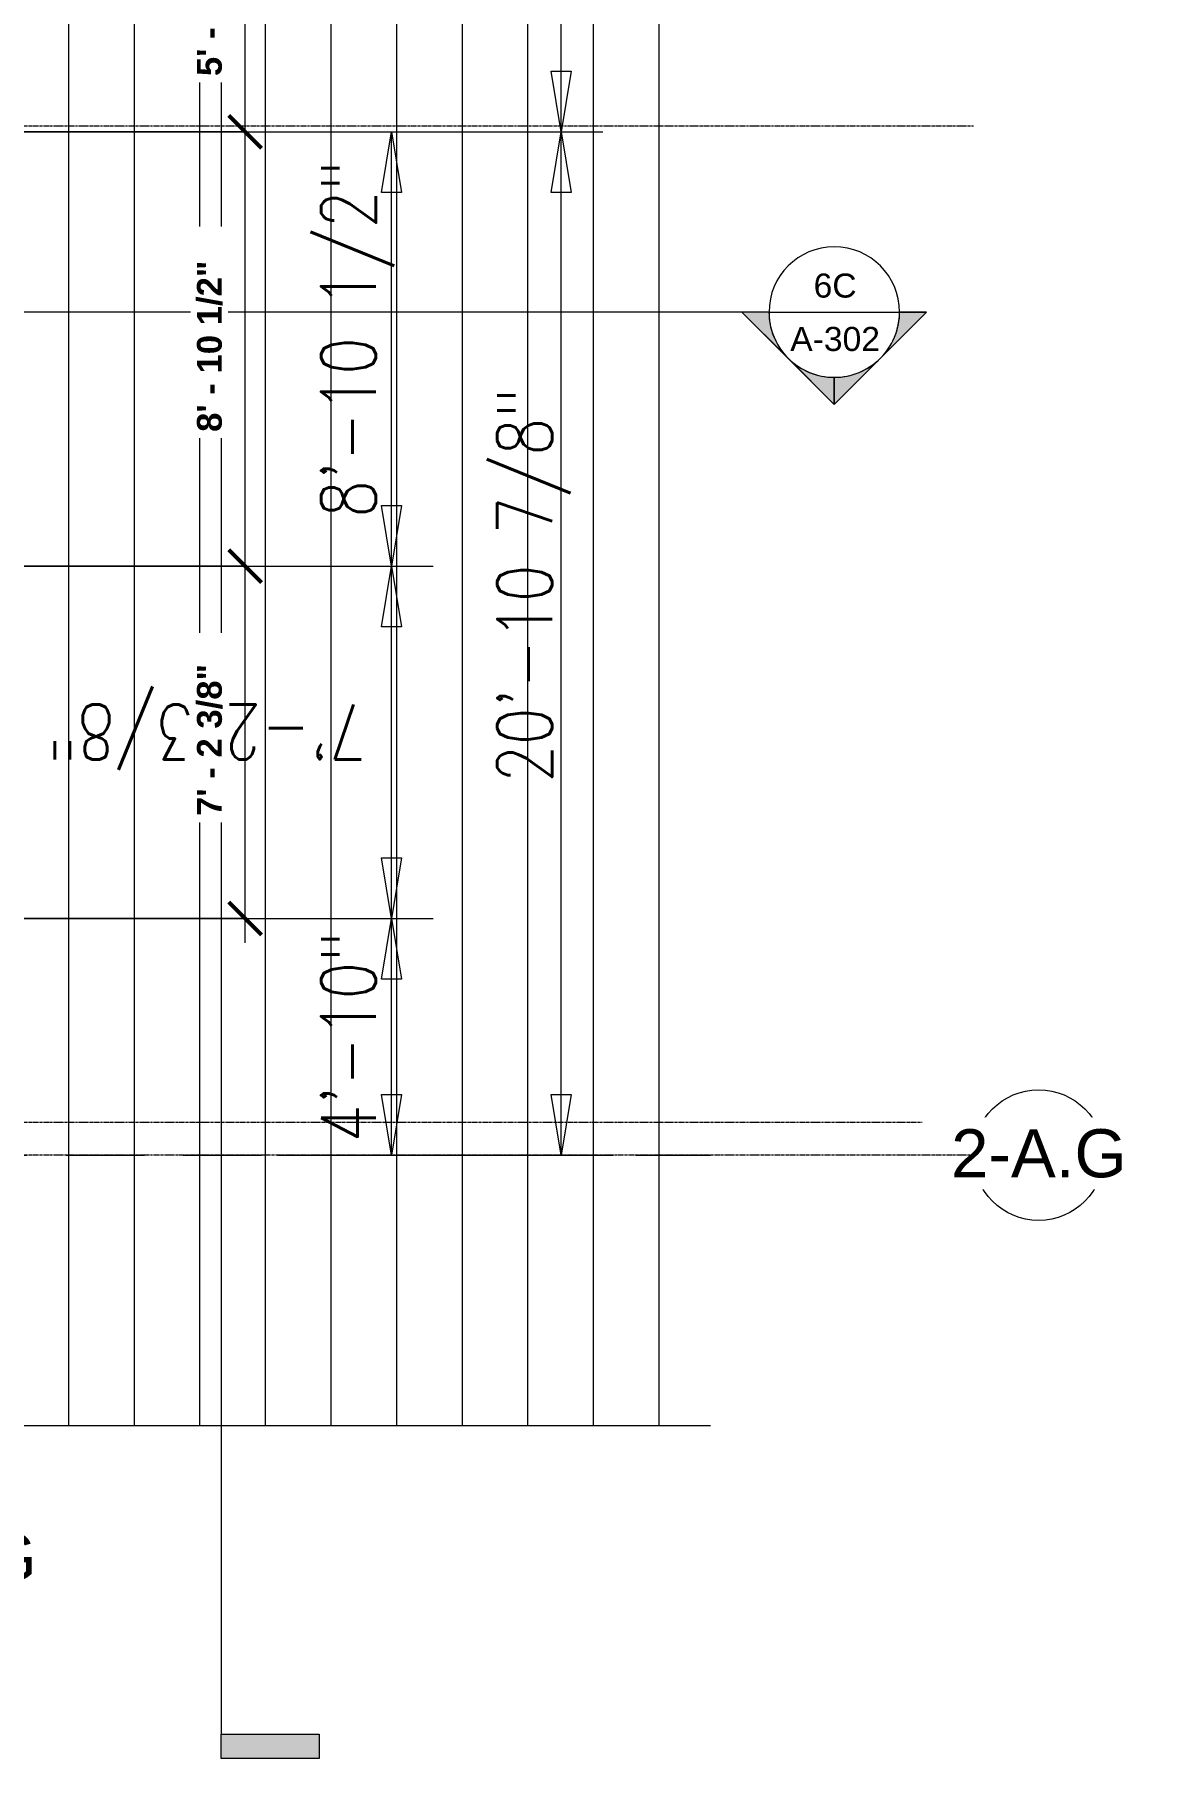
# Model space of a CAD drawing. Header units: inches. Extents: x 22781 to 29398, y -22943 to -22206.
# Drawn here: x 29123.2 to 29398, y -22943.2 to -22520.6 of the extents above; entities that cross this region are included whole.
import ezdxf

# ---------------------------------------------------------------- set-up
doc = ezdxf.new("R2010")
doc.units = ezdxf.units.IN
doc.header["$MEASUREMENT"] = 0
doc.linetypes.add('Grid Line 1_2_', pattern=[0.875, 0.5, -0.125, 0.125, -0.125])
doc.linetypes.add('IMPORT-DASHED _3_', pattern=[0.187, 0.125, -0.062])
for name, color, linetype, lineweight in [('06A -Roof_dwg', 45, 'Continuous', 9), ('11', 90, 'Continuous', 9), ('12', 90, 'Continuous', 9), ('2', 90, 'Continuous', 9), ('5', 90, 'IMPORT-DASHED _3_', 9), ('A-ANNO-DIMS', 211, 'Continuous', 9), ('A-ANNO-DIMS-64', 211, 'Continuous', 9), ('A-ROOF', 132, 'Continuous', 13), ('A-ROOF-PATT', 132, 'Continuous', 13), ('G-ANNO-SYMB', 111, 'Continuous', 9), ('S-GRID', 1, 'Continuous', 9), ('S-GRID-IDEN', 1, 'Continuous', 9)]:
    doc.layers.add(name, color=color, linetype=linetype, lineweight=lineweight)
doc.styles.add('Arial_2', font='arial.ttf', dxfattribs={"height": 11.802395})
doc.styles.add('Arial_3', font='arial.ttf', dxfattribs={"height": 5.901198})
doc.styles.add('Arial_B', font='arialbd.ttf', dxfattribs={"height": 6.088537})
doc.styles.add('SIMPLEX', font='simplex_.ttf', dxfattribs={"width": 0.8, "height": 0.0875})
doc.dimstyles.new('OD_Dimension', dxfattribs={"dimscale": 12, "dimtxt": 6, "dimasz": 0.666667, "dimexe": 0.5, "dimexo": 0.333333, "dimgap": 0.333333, "dimtad": 1, "dimdec": 3, "dimrnd": 0.125, "dimzin": 1, "dimdsep": 46, "dimlunit": 4, "dimtxsty": 'Arial_B', "dimblk1": 'OBLIQUE', "dimblk2": 'OBLIQUE', "dimsah": 1, "dimcen": 0.09, "dimdle": 0.5, "dimazin": 0, "dimtfac": 1, "dimtdec": 4, "dimtix": 1, "dimtmove": 0, "dimatfit": 3, "dimfxl": 1, "dimtvp": 1, "dimtfill": 1, "dimfrac": 2, "dimtolj": 1, "dimtzin": 0, "dimlwd": 13, "dimlwe": 13, "dimarcsym": 2})

# ---------------------------------------------------------------- blocks, each defined once
blk = doc.blocks.new('06A -Roof_dwg_ARROW-1773386-Roof Low - Callout 7')
at = {"layer": '2', "flags": 128}
blk.add_lwpolyline([(-14.87457, -2.479095), (-14.87457, 2.479095), (0, 0)], close=True, dxfattribs=at)
blk = doc.blocks.new('06A -Roof_dwg-1773384-Roof Low - Callout 7')
at = {"layer": '12'}
for p, q in [((2.5734, -9.4144), (2.5734, -9.8587)), ((3.1357, -9.4144), (3.1357, -9.8587)), ((3.8291, -9.4144), (3.8291, -10.1295)), ((2.1958, -9.6101), (2.1958, -9.8587)), ((2.1958, -9.8809), (2.1958, -10.1295)), ((2.1958, -10.1827), (2.1958, -10.3011))]:
    blk.add_line(p, q, dxfattribs=at)
at = {"layer": '2'}
for p, q in [((2.1958, -9.7921), (3.8291, -9.7921)), ((2.1958, -10.0629), (5.2111, -10.0629))]:
    blk.add_line(p, q, dxfattribs=at)
at = {"layer": '5'}
blk.add_line((2.1958, -9.0858), (2.1958, -10.1483), dxfattribs=at)
at = {"xscale": 0.00651042, "yscale": 0.00651042, "zscale": 0.00651042, "rotation": 180}
for p in [(2.1958, -9.7921), (2.5734, -9.7921), (3.1357, -9.7921), (2.1958, -10.0629), (3.8291, -10.0629)]:
    blk.add_blockref('06A -Roof_dwg_ARROW-1773386-Roof Low - Callout 7', p, dxfattribs=at)
at = {"xscale": 0.00651042, "yscale": 0.00651042, "zscale": 0.00651042}
for p in [(2.5734, -9.7921), (3.1357, -9.7921), (3.8291, -9.7921), (3.8291, -10.0629)]:
    blk.add_blockref('06A -Roof_dwg_ARROW-1773386-Roof Low - Callout 7', p, dxfattribs=at)
at = {"layer": '11', "color": 7, "insert": (2.8272, -9.7525), "char_height": 0.0875, "width": 0.661342, "attachment_point": 1, "rotation": 90, "line_spacing_factor": 1.118713, "style": 'SIMPLEX'}
blk.add_mtext('7\'-2 3/8"', dxfattribs=at)
at = {"layer": '11', "color": 7, "char_height": 0.0875, "attachment_point": 1, "line_spacing_factor": 1.118713, "style": 'SIMPLEX'}
for s, insert, width in [('4\'-10"', (2.2162, -9.6797), 0.409802), ('8\'-10 1/2"', (3.2132, -9.6797), 0.707458), ('20\'-10 7/8"', (2.7903, -9.9609), 0.800738)]:
    blk.add_mtext(s, dxfattribs=dict(at, insert=insert, width=width))
blk = doc.blocks.new('Section - 3_32_ x 3_8_-18514-Roof Low - Callout 7')
at = {"layer": 'G-ANNO-SYMB'}
blk.add_hatch(color=256, dxfattribs=at).paths.add_polyline_path([(0, 0.375), (0, 0), (-0.09375, 0), (-0.09375, 0.375)], flags=0)
for p, q in [((0, 0.375), (-0.09375, 0.375)), ((-0.09375, 0.375), (-0.09375, 0)), ((0, 0), (0, 0.375)), ((-0.09375, 0), (0, 0))]:
    blk.add_line(p, q, dxfattribs=at)
blk = doc.blocks.new('Section - Section Head - Filled-1526-Roof Low - Callout 7')
at = {"layer": 'G-ANNO-SYMB'}
h = blk.add_hatch(color=256, dxfattribs=at)
edge = h.paths.add_edge_path(flags=0)
edge.add_line((-0.4268, 0.1768), (-0.25, 0.3536))
edge.add_line((-0.25, 0.3536), (-0.25, 0.25))
edge.add_arc((-0.25, 0), 0.25, 90, 135)
h = blk.add_hatch(color=256, dxfattribs=at)
edge = h.paths.add_edge_path(flags=0)
edge.add_arc((-0.25, 0), 0.25, 45, 90)
edge.add_line((-0.25, 0.25), (-0.25, 0.3536))
edge.add_line((-0.25, 0.3536), (-0.0732, 0.1768))
h = blk.add_hatch(color=256, dxfattribs=at)
edge = h.paths.add_edge_path(flags=0)
edge.add_arc((-0.25, 0), 0.2503, 137.9216, 180)
edge.add_line((-0.5003, 0), (-0.6036, 0))
edge.add_line((-0.6036, 0), (-0.4358, 0.1678))
h = blk.add_hatch(color=256, dxfattribs=at)
edge = h.paths.add_edge_path(flags=0)
edge.add_line((-0.0642, 0.1678), (0.1036, 0))
edge.add_line((0.1036, 0), (0.0003, 0))
edge.add_arc((-0.25, 0), 0.2503, 0, 42.0784)
for p, q in [((-0.25, 0.3536), (-0.6036, 0)), ((-0.25, 0.3536), (-0.4268, 0.1768)), ((-0.25, 0.3536), (0.1036, 0)), ((-0.25, 0.25), (-0.25, 0.3536)), ((-0.0732, 0.1768), (-0.25, 0.3536)), ((-0.25, 0.3536), (-0.25, 0.25)), ((-0.4358, 0.1678), (-0.6036, 0)), ((0.1036, 0), (-0.0642, 0.1678)), ((-0.6036, 0), (-0.5003, 0)), ((0.0003, 0), (0.1036, 0)), ((-0.5, 0), (-0.6036, 0)), ((0, 0), (0.1036, 0))]:
    blk.add_line(p, q, dxfattribs=at)
for radius, start, end in [(0.25, 360, 180), (0.25, 90, 135), (0.25, 45, 90), (0.2503, 137.9216, 180), (0.2503, 0, 42.0784), (0.25, 180, 360)]:
    blk.add_arc((-0.25, 0), radius, start, end, dxfattribs=at)
blk = doc.blocks.new('Grid - Grid Head - Circle-14747-Roof Low - Callout 7')
at = {"layer": 'S-GRID-IDEN'}
blk.add_circle((0, 0), 0.25, dxfattribs=at)
blk = doc.blocks.new('DIMBLOCK35-Roof Low - Callout 7')
at = {"layer": 'A-ANNO-DIMS-64', "lineweight": 50}
for p, q in [((29174.79, -22650.93), (29170.79, -22646.93)), ((29174.79, -22650.93), (29178.79, -22654.93)), ((29174.79, -22737.3), (29170.79, -22733.3)), ((29174.79, -22737.3), (29178.79, -22741.3))]:
    blk.add_line(p, q, dxfattribs=at)
at = {"layer": 'A-ANNO-DIMS-64', "lineweight": 13}
for p, q in [((28826.24, -22650.93), (29180.79, -22650.93)), ((29174.79, -22650.93), (28826.24, -22650.93)), ((29174.79, -22743.3), (29174.79, -22650.93)), ((28826.24, -22737.3), (29180.79, -22737.3)), ((29174.79, -22737.3), (28826.24, -22737.3))]:
    blk.add_line(p, q, dxfattribs=at)
at = {"layer": 'A-ANNO-DIMS-64', "color": 0, "lineweight": 13, "insert": (29162.99, -22712.16), "char_height": 6.0885, "width": 43.3143, "attachment_point": 1, "rotation": 90, "line_spacing_factor": 0.938532, "style": 'Arial_B', "bg_fill": 3, "box_fill_scale": 1.25, "bg_fill_color": 0, "bg_fill_transparency": 0}
blk.add_mtext('7\' - 2 3/8"', dxfattribs=at)
blk = doc.blocks.new('_Oblique')
at = {"color": 0, "linetype": 'ByBlock', "lineweight": -2}
blk.add_line((-0.5, -0.5), (0.5, 0.5), dxfattribs=at)
blk = doc.blocks.new('DIMBLOCK36-Roof Low - Callout 7')
at = {"layer": 'A-ANNO-DIMS-64', "lineweight": 50}
for p, q in [((29174.79, -22544.43), (29170.79, -22540.43)), ((29174.79, -22544.43), (29178.79, -22548.43)), ((29174.79, -22650.93), (29170.79, -22646.93)), ((29174.79, -22650.93), (29178.79, -22654.93))]:
    blk.add_line(p, q, dxfattribs=at)
at = {"layer": 'A-ANNO-DIMS-64', "lineweight": 13}
for p, q in [((29047.2, -22544.43), (29180.79, -22544.43)), ((29174.79, -22544.43), (29047.2, -22544.43)), ((29174.79, -22650.93), (29174.79, -22544.43)), ((28826.24, -22650.93), (29180.79, -22650.93)), ((29174.79, -22650.93), (28826.24, -22650.93))]:
    blk.add_line(p, q, dxfattribs=at)
at = {"layer": 'A-ANNO-DIMS-64', "color": 0, "lineweight": 13, "insert": (29162.99, -22618.01), "char_height": 6.0885, "width": 48.8, "attachment_point": 1, "rotation": 90, "line_spacing_factor": 0.938532, "style": 'Arial_B', "bg_fill": 3, "box_fill_scale": 1.25, "bg_fill_color": 0, "bg_fill_transparency": 0}
blk.add_mtext('8\' - 10 1/2"', dxfattribs=at)
blk = doc.blocks.new('DIMBLOCK37-Roof Low - Callout 7')
at = {"layer": 'A-ANNO-DIMS-64', "lineweight": 50}
for p, q in [((29174.79, -22481.05), (29170.79, -22477.05)), ((29174.79, -22481.05), (29178.79, -22485.05)), ((29174.79, -22544.43), (29170.79, -22540.43)), ((29174.79, -22544.43), (29178.79, -22548.43))]:
    blk.add_line(p, q, dxfattribs=at)
at = {"layer": 'A-ANNO-DIMS-64', "lineweight": 13}
for p, q in [((29047.2, -22481.05), (29180.79, -22481.05)), ((29174.79, -22481.05), (29047.2, -22481.05)), ((29174.79, -22544.43), (29174.79, -22481.05)), ((29047.2, -22544.43), (29180.79, -22544.43)), ((29174.79, -22544.43), (29047.2, -22544.43))]:
    blk.add_line(p, q, dxfattribs=at)
at = {"layer": 'A-ANNO-DIMS-64', "color": 0, "lineweight": 13, "insert": (29162.99, -22530.79), "char_height": 6.0885, "width": 43.3143, "attachment_point": 1, "rotation": 90, "line_spacing_factor": 0.938532, "style": 'Arial_B', "bg_fill": 3, "box_fill_scale": 1.25, "bg_fill_color": 0, "bg_fill_transparency": 0}
blk.add_mtext('5\' - 3 3/8"', dxfattribs=at)

msp = doc.modelspace()

# ---------------------------------------------------------------- hatches: boundary and pattern name
at = {"layer": 'A-ROOF-PATT', "lineweight": 9}
h = msp.add_hatch(dxfattribs=at)
h.set_pattern_fill('FP_27', color=43, style=0, pattern_type=2)
h.set_pattern_definition([(90, (6295.109, -40.069), (-16.082, 1e-15), [])])
h.paths.add_polyline_path([(29288.8756, -22861.6153), (29288.8756, -22372.8028), (29105.9508, -22372.8028), (29105.9508, -22798.6153), (29072.9508, -22798.6153), (29072.9508, -22861.6153), (29150.0262, -22861.6153)], flags=0)

# ---------------------------------------------------------------- linework, layer by layer
at = {"layer": 'A-ROOF', "color": 63, "lineweight": 18}
msp.add_line((29072.9508, -22861.6153), (29288.8756, -22861.6153), dxfattribs=at)
at = {"layer": 'G-ANNO-SYMB'}
for p, q in [((29168.9662, -22244.1477), (29168.9662, -22937.2232)), ((29303.2323, -22588.6303), (28114.1334, -22588.6303)), ((29303.2323, -22588.6303), (29335.2323, -22588.6303))]:
    msp.add_line(p, q, dxfattribs=at)
at = {"layer": 'S-GRID', "linetype": 'Grid Line 1_2_'}
for p, q in [((29353.3396, -22543.0528), (28113.6334, -22543.0528)), ((29353.3396, -22543.0528), (28113.6334, -22543.0528)), ((29353.3396, -22787.3028), (28113.6334, -22787.3028)), ((29353.3396, -22787.3028), (28113.6334, -22787.3028)), ((29353.3396, -22795.3028), (28145.6334, -22795.3028))]:
    msp.add_line(p, q, dxfattribs=at)

# ---------------------------------------------------------------- block references
at = {"layer": '06A -Roof_dwg', "color": 90, "xscale": 153.6002126401438, "yscale": 153.6002126401438, "zscale": 153.6002126401438, "rotation": 89.99999999999991}
msp.add_blockref('06A -Roof_dwg-1773384-Roof Low - Callout 7', (27706.6208, -23132.5749), dxfattribs=at)
at = {"layer": 'G-ANNO-SYMB', "xscale": 63.99999999999997, "yscale": 63.99999999999997, "zscale": 63.99999999999997, "rotation": 180}
msp.add_blockref('Section - Section Head - Filled-1526-Roof Low - Callout 7', (29303.2323, -22588.6303), dxfattribs=at)
at = {"layer": 'G-ANNO-SYMB', "extrusion": (0, 0, -1), "xscale": 63.99999999999997, "yscale": 63.99999999999997, "zscale": 63.99999999999997, "rotation": 90.00000000000053}
msp.add_blockref('Section - 3_32_ x 3_8_-18514-Roof Low - Callout 7', (-29168.9662, -22937.2232), dxfattribs=at)
at = {"layer": 'S-GRID-IDEN', "xscale": 63.99999999999997, "yscale": 63.99999999999997, "zscale": 63.99999999999997, "rotation": 89.99999999999974}
msp.add_blockref('Grid - Grid Head - Circle-14747-Roof Low - Callout 7', (29369.3396, -22795.3028), dxfattribs=at)

# ---------------------------------------------------------------- texts
at = {"layer": 'G-ANNO-SYMB', "char_height": 5.9012, "attachment_point": 2, "line_spacing_factor": 0.938532, "style": 'Arial_3'}
for s, insert, width in [('6C', (29319.4372, -22579.1842), 12.528), ('A-302', (29319.4372, -22592.275), 26.208)]:
    msp.add_mtext(s, dxfattribs=dict(at, insert=insert, width=width))
at = {"layer": 'S-GRID-IDEN', "insert": (29102.1977, -22887.9254), "char_height": 11.8024, "width": 51.264, "attachment_point": 2, "line_spacing_factor": 0.938532, "style": 'Arial_2', "bg_fill": 3, "box_fill_scale": 1.25, "bg_fill_color": 0, "bg_fill_transparency": 0}
msp.add_mtext('3-E.G', dxfattribs=at)

# ---------------------------------------------------------------- next in the draw order: texts
at = {"layer": 'S-GRID-IDEN', "insert": (29369.4046, -22788.9496), "char_height": 11.8024, "width": 51.264, "attachment_point": 2, "line_spacing_factor": 0.938532, "style": 'Arial_2', "bg_fill": 3, "box_fill_scale": 1.25, "bg_fill_color": 0, "bg_fill_transparency": 0}
msp.add_mtext('2-A.G', dxfattribs=at)

# ---------------------------------------------------------------- next in the draw order: dimensions: what is measured, and where the dimension line sits
at = {"layer": 'A-ANNO-DIMS', "lineweight": 13}
dim = msp.add_linear_dim(base=(29174.7925, -22650.9278), p1=(28822.2361, -22737.3028), p2=(28822.2361, -22650.9278), angle=90, dimstyle='OD_Dimension', override={"dimpost": '<>', "dimfxl": 86.375}, dxfattribs=at)
dim.commit()
dim.dimension.update_dxf_attribs({"geometry": 'DIMBLOCK35-Roof Low - Callout 7', "text_midpoint": (29167.6423, -22694.1153)})

# ---------------------------------------------------------------- next in the draw order: linework, layer by layer
at = {"layer": 'S-GRID', "linetype": 'Grid Line 1_2_'}
msp.add_line((29353.3396, -22795.3028), (28145.6334, -22795.3028), dxfattribs=at)

# ---------------------------------------------------------------- next in the draw order: dimensions: what is measured, and where the dimension line sits
at = {"layer": 'A-ANNO-DIMS', "lineweight": 13}
dim = msp.add_linear_dim(base=(29174.7925, -22544.4278), p1=(28822.2361, -22650.9278), p2=(29043.2008, -22544.4278), angle=90, dimstyle='OD_Dimension', override={"dimpost": '<>', "dimfxl": 245.291002}, dxfattribs=at)
dim.commit()
dim.dimension.update_dxf_attribs({"geometry": 'DIMBLOCK36-Roof Low - Callout 7', "text_midpoint": (29167.6423, -22597.6778)})

# ---------------------------------------------------------------- next in the draw order: dimensions: what is measured, and where the dimension line sits
dim = msp.add_linear_dim(base=(29174.7925, -22481.0528), p1=(29043.2008, -22544.4278), p2=(29043.2008, -22481.0528), angle=90, dimstyle='OD_Dimension', override={"dimpost": '<>', "dimfxl": 63.375}, dxfattribs=at)
dim.commit()
dim.dimension.update_dxf_attribs({"geometry": 'DIMBLOCK37-Roof Low - Callout 7', "text_midpoint": (29167.6423, -22512.7403)})

doc.saveas('drawing.dxf')
